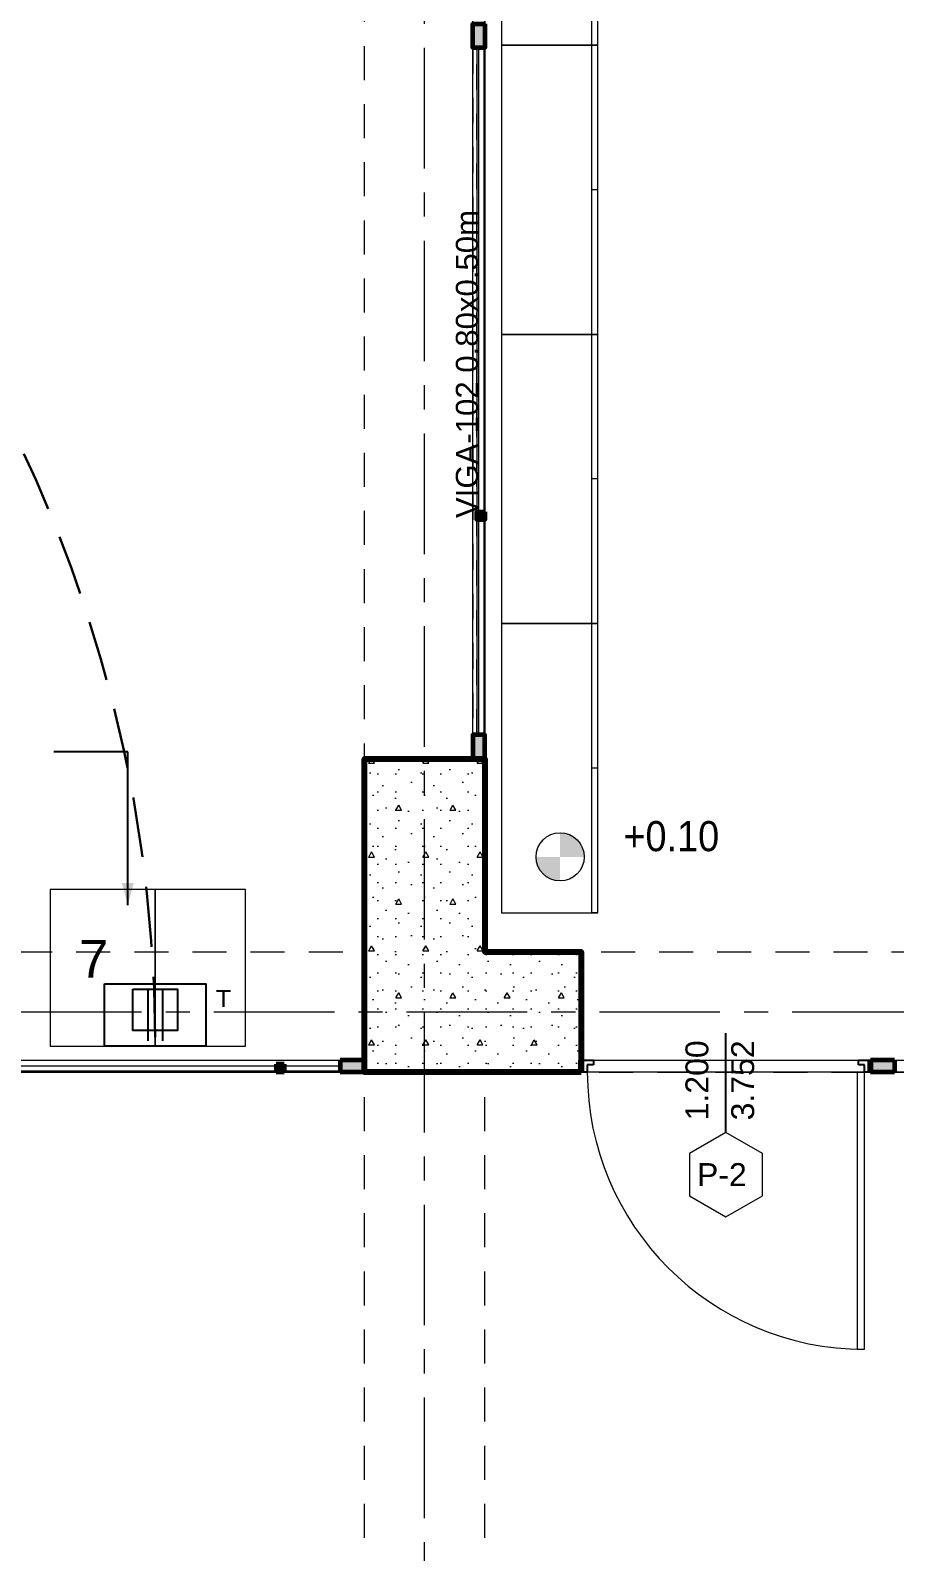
# Model space of a CAD drawing. Header units: inches. Extents: x -19 to 5698, y -728 to 92.
# Drawn here: x 14.68 to 18.27, y 27.71 to 34.02 of the extents above; entities that cross this region are included whole.
import ezdxf

# ---------------------------------------------------------------- set-up
doc = ezdxf.new("R2010")
doc.units = ezdxf.units.IN
doc.header["$MEASUREMENT"] = 0
doc.set_wipeout_variables(frame=1)
for name, pattern in [('HIDDEN', [0.375, 0.25, -0.125]), ('Hidden Line', [0.195611, 0.141111, -0.0545]), ('Oculto', [0.15875, 0.105833, -0.052917]), ('Punto & Raya', [0.65, 0.5, -0.075, 0, -0.075]), ('Wipeout_Contour', [1, 0, -1])]:
    doc.linetypes.add(name, pattern=pattern)
doc.layers.get('0').update_dxf_attribs({"color": 61})
for name, color, linetype, lineweight in [('00 conduct tomacorr', 120, 'HIDDEN', 30), ('00 IE LUZ EMERGENCIA', 253, 'Continuous', 0), ('T.S.', 61, 'Continuous', 25)]:
    doc.layers.add(name, color=color, linetype=linetype, lineweight=lineweight)
for name, color, linetype in [('02 _ ARQ _ ALB _ Ejes Generales', 251, 'Continuous'), ('02 _ ARQ _ ALB _ Mobiliario', 7, 'Continuous'), ('02 _ ARQ _ ALB _ Muros Interiores', 7, 'Continuous'), ('02 _ ARQ _ ZON _ Espacio.3D', 7, 'Continuous'), ('08 _ STR _ EXT _ 06 Columnas', 7, 'Continuous'), ('08 _ STR _ EXT _ 09 Vigas', 251, 'Continuous'), ('Acabado - Muros', 7, 'Continuous'), ('Interior - Mobiliario', 7, 'Continuous'), ('Notas - Etiquetas', 7, 'Continuous')]:
    doc.layers.add(name, color=color, linetype=linetype)
doc.styles.add('Annotative', font='arial.ttf')
doc.styles.add('Estilo_Generado_4', font='swisse.ttf')
doc.dimstyles.new('Estilo_Generado__8', dxfattribs={"dimtxt": 0.18, "dimasz": 0.0912, "dimexe": 0.18, "dimexo": 0.0625, "dimgap": 0, "dimtad": 0, "dimtih": 1, "dimtoh": 1, "dimdec": 4, "dimzin": 0, "dimdsep": 46, "dimcen": 0.09, "dimadec": 0, "dimazin": 0, "dimtfac": 1, "dimtdec": 4, "dimtmove": 0, "dimatfit": 3, "dimldrblk": 'ARROWHEAD_5', "dimfxl": 1, "dimtolj": 1, "dimtzin": 0, "dimarcsym": 0})
pattern_1 = [(0, (0, 0), (0, 0.0375), [0, -0.0375])]
pattern_2 = [(0, (0, 0), (0, 0.03), [])]

# ---------------------------------------------------------------- blocks, each defined once
blk = doc.blocks.new('ARROWHEAD_5')
at = {"linetype": 'Continuous', "lineweight": 0}
blk.add_hatch(color=0, dxfattribs=at).paths.add_polyline_path([(-1, 0.2679), (0, 0), (-1, -0.2679)])
at = {"color": 0, "linetype": 'Continuous', "lineweight": 0}
blk.add_line((0, 0), (-1, 0), dxfattribs=at)
blk = doc.blocks.new('T.S.')
for p, q in [((2755.0914, 1630.1123), (2755.0914, 1629.8975)), ((2755.153, 1630.1123), (2755.153, 1629.8975))]:
    blk.add_line(p, q)
for points in [[(2754.9116, 1630.1338), (2755.3328, 1630.1338), (2755.3328, 1629.8758), (2754.9116, 1629.8758)], [(2755.0298, 1630.1123), (2755.2146, 1630.1123), (2755.2146, 1629.9403), (2755.0298, 1629.9403)]]:
    blk.add_lwpolyline(points, close=True)
at = {"color": 3, "insert": (2755.3768, 1630.1075), "char_height": 0.07, "attachment_point": 1}
blk.add_mtext_dynamic_manual_height_columns('{\\fVerdana|b0|i0|c0|p34;\\C1;T}', width=0.044429, gutter_width=12.5, heights=[0], dxfattribs=at)

msp = doc.modelspace()

# ---------------------------------------------------------------- hatches: boundary and pattern name
at = {"linetype": 'Continuous', "lineweight": 13}
for points in [[(16.8821, 30.5934), (16.9821, 30.5934), (16.9745, 30.6317), (16.9528, 30.6641), (16.9204, 30.6858), (16.8821, 30.6934)], [(16.8821, 30.5934), (16.7821, 30.5934), (16.7897, 30.5551), (16.8114, 30.5227), (16.8439, 30.501), (16.8821, 30.4934)]]:
    msp.add_hatch(color=175, dxfattribs=at).paths.add_polyline_path(points)
at = {"layer": '08 _ STR _ EXT _ 06 Columnas', "linetype": 'Continuous', "lineweight": 9}
h = msp.add_hatch(dxfattribs=at)
h.set_pattern_fill('HORMIGÓN_EN_MASA_0002', style=0, pattern_type=2)
h.set_pattern_definition([(0, (0, 0), (0, 0.3897114), [0.024375, -0.200625]), (0, (0.1125, 0.19486), (0, 0.3897114), [0.024375, -0.200625]), (60, (0, 0), (-0.3375, 0.1948557), [0.024375, -0.200625]), (60, (0.225, 0), (-0.3375, 0.1948557), [0.024375, -0.200625]), (120, (0.02437, 0), (0.3375, 0.1948557), [0.024375, -0.200625]), (120, (0.24938, 0), (0.3375, 0.1948557), [0.024375, -0.200625]), (0, (0, 0.0375), (0, 0.075), [0, -0.075, 0, -0.1125]), (45, (0.0375, 0.0375), (-0.05303301, 0.05303301), [0, -0.05625, 0, -0.09375])])
h.paths.add_polyline_path([(16.97, 29.7), (16.97, 30.1999), (16.57, 30.2), (16.57, 31.0001), (16.07, 31.0002), (16.07, 29.7)])
at = {"layer": 'Acabado - Muros', "linetype": 'Continuous', "lineweight": 0}
msp.add_hatch(color=254, dxfattribs=at).paths.add_polyline_path([(18.27, 29.7), (18.27, 29.75), (18.17, 29.75), (18.17, 29.7)])

# ---------------------------------------------------------------- linework, layer by layer
at = {"color": 175, "linetype": 'Continuous', "lineweight": 13}
msp.add_circle((16.8821, 30.5934), 0.1, dxfattribs=at)
at = {"layer": '00 conduct tomacorr'}
msp.add_arc((9.4273, 29.8188), 5.7743, 0.26672, 31.81366, dxfattribs=at)
at = {"layer": '02 _ ARQ _ ALB _ Ejes Generales', "color": 251, "linetype": 'Punto & Raya', "lineweight": 13, "true_color": 0x636466}
for p, q in [((16.32, 3.05), (16.32, 44.9)), ((5.8454, 29.95), (54.57, 29.95))]:
    msp.add_line(p, q, dxfattribs=at)
at = {"layer": '02 _ ARQ _ ALB _ Mobiliario', "color": 175, "linetype": 'Continuous', "lineweight": 13, "flags": 128}
for points in [[(15.2015, 30.4586), (14.7665, 30.4586), (14.7665, 29.8086), (15.2015, 29.8086)], [(15.2015, 30.4586), (15.2015, 29.8086), (15.5765, 29.8086), (15.5765, 30.4586)]]:
    msp.add_lwpolyline(points, close=True, dxfattribs=at)
at = {"layer": '02 _ ARQ _ ALB _ Muros Interiores', "color": 152, "linetype": 'Continuous', "lineweight": 25}
msp.add_line((17.57, 29.45), (17.57, 29.8625), dxfattribs=at)
at = {"layer": '02 _ ARQ _ ALB _ Muros Interiores', "color": 7, "linetype": 'Continuous', "lineweight": 80}
for p, q in [((16.97, 29.7), (16.97, 29.75)), ((16.97, 29.7), (16.97, 29.75)), ((16.97, 29.7), (16.97, 29.75)), ((18.17, 29.7), (18.17, 29.75)), ((18.17, 29.7), (18.17, 29.75)), ((18.17, 29.7), (18.17, 29.75))]:
    msp.add_line(p, q, dxfattribs=at)
at = {"layer": '02 _ ARQ _ ALB _ Muros Interiores', "color": 165, "linetype": 'Continuous', "lineweight": 25}
for p, q in [((16.97, 29.7), (16.97, 29.75)), ((16.97, 29.75), (17.02, 29.75)), ((17.02, 29.73), (16.995, 29.73)), ((16.995, 29.73), (16.995, 29.7)), ((17.02, 29.75), (17.02, 29.73)), ((18.12, 29.73), (18.12, 29.75)), ((18.12, 29.75), (18.17, 29.75)), ((18.145, 29.73), (18.12, 29.73)), ((18.145, 29.7), (18.145, 29.73)), ((18.17, 29.75), (18.17, 29.7)), ((16.995, 29.7), (16.97, 29.7)), ((18.17, 29.7), (18.145, 29.7))]:
    msp.add_line(p, q, dxfattribs=at)
at = {"layer": '02 _ ARQ _ ALB _ Muros Interiores', "color": 165, "linetype": 'Continuous', "lineweight": 15}
for p, q in [((18.145, 29.7), (18.115, 29.7)), ((18.115, 29.7), (18.115, 28.55)), ((18.145, 28.55), (18.145, 29.7)), ((18.115, 28.55), (18.145, 28.55))]:
    msp.add_line(p, q, dxfattribs=at)
at = {"layer": '02 _ ARQ _ ALB _ Muros Interiores', "color": 251, "linetype": 'Continuous', "lineweight": 13, "flags": 128}
msp.add_lwpolyline([(17.57, 29.1), (17.7215, 29.1875), (17.7215, 29.3625), (17.57, 29.45), (17.4184, 29.3625), (17.4184, 29.1875)], close=True, dxfattribs=at)
at = {"layer": '02 _ ARQ _ ALB _ Muros Interiores', "color": 165, "linetype": 'Continuous', "lineweight": 15}
msp.add_arc((18.145, 29.7), 1.15, 180, 270, dxfattribs=at)
at = {"layer": '02 _ ARQ _ ZON _ Espacio.3D', "color": 254, "linetype": 'Continuous', "lineweight": 0, "flags": 128}
for points in [[(8.25, 30.9531), (9.57, 30.9531), (9.57, 30.2), (10.07, 30.2), (10.07, 29.75), (16.07, 29.75), (16.07, 31.0002), (16.52, 31.0002), (16.5199, 39), (16.0699, 39), (16.07, 39.9), (9.97, 39.9), (9.97, 39.4), (9.57, 39.4), (9.57, 39), (9.07, 39), (9.07, 33.82), (8.25, 33.82)], [(16.57, 39.4), (16.57, 39), (16.57, 31.0001), (16.57, 30.1999), (16.97, 30.1999), (16.97, 29.75), (23.07, 29.75), (23.07, 30.8002), (23.195, 30.8002), (23.195, 39), (23.07, 39), (23.07, 39.4), (22.67, 39.4), (22.67, 39.65), (16.97, 39.65), (16.97, 39.4)]]:
    msp.add_lwpolyline(points, close=True, dxfattribs=at)
msp.add_lwpolyline([(23.97, 29.7), (9.07, 29.7), (9.07, 17.4)], dxfattribs=at)
at = {"layer": '08 _ STR _ EXT _ 06 Columnas', "color": 7, "linetype": 'Continuous', "lineweight": 80, "flags": 128}
msp.add_lwpolyline([(16.97, 29.7), (16.07, 29.7), (16.07, 31.0002), (16.57, 31.0001), (16.57, 30.2), (16.97, 30.1999)], close=True, dxfattribs=at)
at = {"layer": '08 _ STR _ EXT _ 09 Vigas', "color": 251, "linetype": 'Hidden Line', "lineweight": 13, "true_color": 0x636466}
for p, q in [((16.07, 30.2), (16.07, 39.4)), ((9.57, 30.2), (16.07, 30.2)), ((16.57, 30.2), (23.07, 30.2)), ((16.07, 17.4), (16.07, 29.7)), ((16.57, 17.4), (16.57, 29.7))]:
    msp.add_line(p, q, dxfattribs=at)
at = {"layer": 'Acabado - Muros', "color": 7, "linetype": 'Continuous', "lineweight": 60}
for p, q in [((16.07, 29.75), (16.07, 29.7)), ((18.27, 29.75), (18.17, 29.75)), ((18.17, 29.75), (18.17, 29.7)), ((18.27, 29.75), (18.27, 29.7)), ((18.27, 29.7), (18.17, 29.7))]:
    msp.add_line(p, q, dxfattribs=at)
at = {"layer": 'Acabado - Muros', "color": 251, "linetype": 'Oculto', "lineweight": 13, "flags": 128}
for points in [[(16.57, 31.0001), (16.57, 31.1001), (16.57, 31.9916), (16.57, 32.0246), (16.57, 33.9501), (16.57, 34.0501), (16.57, 35.9751), (16.57, 36.0081), (16.57, 37.9336), (16.57, 38.0336), (16.57, 38.9), (16.57, 39)], [(16.52, 33.9501), (16.52, 34.0501)], [(16.52, 33.9501), (16.52, 32.0081), (16.52, 31.1001)], [(16.537, 33.9501), (16.52, 33.9501)], [(16.537, 31.1001), (16.537, 31.9916), (16.537, 32.0246), (16.537, 33.9501)], [(16.537, 31.1001), (16.52, 31.1001)], [(16.52, 31.1001), (16.52, 31.0001)], [(16.52, 31.0001), (16.57, 31.0001)]]:
    msp.add_lwpolyline(points, dxfattribs=at)
at = {"layer": 'Interior - Mobiliario', "color": 175, "linetype": 'Continuous', "lineweight": 13}
for p, q in [((17.014, 33.9613), (17.014, 35.1613)), ((17.014, 32.7613), (17.014, 33.9613)), ((17.039, 33.9613), (17.014, 33.9613)), ((17.039, 33.3613), (17.014, 33.3613)), ((17.014, 31.5613), (17.014, 32.7613)), ((17.039, 32.7613), (17.014, 32.7613)), ((17.039, 32.1613), (17.014, 32.1613)), ((17.014, 30.3613), (17.014, 31.5613)), ((17.039, 31.5613), (17.014, 31.5613)), ((17.039, 30.9613), (17.014, 30.9613)), ((17.039, 30.3613), (17.014, 30.3613))]:
    msp.add_line(p, q, dxfattribs=at)
at = {"layer": 'Interior - Mobiliario', "color": 175, "linetype": 'Continuous', "lineweight": 13, "flags": 128}
for points in [[(17.039, 33.9613), (17.039, 35.1613), (16.639, 35.1613), (16.639, 33.9613)], [(17.039, 32.7613), (17.039, 33.9613), (16.639, 33.9613), (16.639, 32.7613)], [(17.039, 31.5613), (17.039, 32.7613), (16.639, 32.7613), (16.639, 31.5613)], [(17.039, 30.3613), (17.039, 31.5613), (16.639, 31.5613), (16.639, 30.3613)]]:
    msp.add_lwpolyline(points, close=True, dxfattribs=at)

# ---------------------------------------------------------------- block references
at = {"layer": 'T.S.'}
msp.add_blockref('T.S.', (-2739.9207, -1600.0672), dxfattribs=at)

# ---------------------------------------------------------------- texts
at = {"color": 175, "lineweight": 13, "insert": (17.1446, 30.6151), "char_height": 0.125, "attachment_point": 7, "style": 'Estilo_Generado_4'}
msp.add_mtext('\\A1;{\\W0.900000x;\\pql;\\fSwis721 Ex BT|b0|i0|c0|p34;+0.10}', dxfattribs=at)
at = {"layer": '00 IE LUZ EMERGENCIA', "style": 'Annotative'}
msp.add_attdef('7', (14.8861, 30.0921), '', height=0.1562, dxfattribs=at)
at = {"layer": '02 _ ARQ _ ALB _ Muros Interiores', "color": 5, "lineweight": 25, "char_height": 0.095, "attachment_point": 7, "rotation": 90, "style": 'Estilo_Generado_4'}
for s, insert in [('\\A1;{\\pql;\\pt0;\\fSwis721 Ex BT|b0|i0|c0|p34;1.200\\fSwis721 Ex BT|b0|i0|c0|p34;\\A1{\\H.66x;\\S^  ;}\\fSwis721 Ex BT|b0|i0|c0|p34;\\fSwis721 Ex BT|b0|i0|c0|p34;}', (17.5249, 29.5)), ('\\A1;{\\pql;\\pt0;\\fSwis721 Ex BT|b0|i0|c0|p34;3.752\\fSwis721 Ex BT|b0|i0|c0|p34;\\A1{\\H.66x;\\S^  ;}\\fSwis721 Ex BT|b0|i0|c0|p34;\\fSwis721 Ex BT|b0|i0|c0|p34;}', (17.7149, 29.5))]:
    msp.add_mtext(s, dxfattribs=dict(at, insert=insert))
at = {"layer": '02 _ ARQ _ ALB _ Muros Interiores', "color": 5, "lineweight": 25, "insert": (17.4501, 29.2275), "char_height": 0.095, "attachment_point": 7, "style": 'Estilo_Generado_4'}
msp.add_mtext('\\A1;{\\pql;\\pt0;\\fSwis721 Ex BT|b0|i0|c0|p34;P-2\\fSwis721 Ex BT|b0|i0|c0|p34;\\fSwis721 Ex BT|b0|i0|c0|p34;\\fSwis721 Ex BT|b0|i0|c0|p34;}', dxfattribs=at)

# ---------------------------------------------------------------- leaders
at = {"layer": 'Notas - Etiquetas', "color": 144, "linetype": 'Continuous', "lineweight": 13, "annotation_type": 0, "has_hookline": 1, "hookline_direction": 1, "text_width": 2.0495}
msp.add_leader([(15.0883, 30.3936), (15.0883, 31.0293), (14.7814, 31.0293)], dimstyle='Estilo_Generado__8', dxfattribs=at)

# ---------------------------------------------------------------- next in the draw order: wipeouts: each hides what was drawn before it
at = {"color": 254, "linetype": 'Wipeout_Contour', "lineweight": 0, "ltscale": 147.611423}
msp.add_wipeout([(16.545, 33.9501), (16.537, 33.9501), (16.537, 32.0246), (16.545, 32.0246)], dxfattribs=at).dxf.layer = 'Acabado - Muros'
at = {"color": 254, "linetype": 'Wipeout_Contour', "lineweight": 0, "ltscale": 142.483944}
msp.add_wipeout([(16.545, 31.9916), (16.537, 31.9916), (16.537, 31.1001), (16.545, 31.1001)], dxfattribs=at).dxf.layer = 'Acabado - Muros'
at = {"color": 254, "linetype": 'Wipeout_Contour', "lineweight": 0, "ltscale": 202.721647}
msp.add_wipeout([(15.72, 29.733), (15.7365, 29.733), (15.7365, 29.7), (15.97, 29.7), (15.97, 29.75), (15.72, 29.75)], dxfattribs=at).dxf.layer = 'Acabado - Muros'

# ---------------------------------------------------------------- next in the draw order: wipeouts: each hides what was drawn before it
at = {"color": 254, "linetype": 'Wipeout_Contour', "lineweight": 0, "ltscale": 147.659003}
msp.add_wipeout([(16.57, 33.9501), (16.565, 33.9501), (16.565, 32.0246), (16.57, 32.0246)], dxfattribs=at).dxf.layer = 'Acabado - Muros'
at = {"color": 254, "linetype": 'Wipeout_Contour', "lineweight": 0, "ltscale": 142.533228}
msp.add_wipeout([(16.57, 31.9916), (16.565, 31.9916), (16.565, 31.1001), (16.57, 31.1001)], dxfattribs=at).dxf.layer = 'Acabado - Muros'
at = {"color": 254, "linetype": 'Wipeout_Contour', "lineweight": 0, "ltscale": 199.673113}
msp.add_wipeout([(13.57, 29.75), (13.57, 29.7), (15.7035, 29.7), (15.7035, 29.733), (15.72, 29.733), (15.72, 29.75)], dxfattribs=at).dxf.layer = 'Acabado - Muros'

# ---------------------------------------------------------------- next in the draw order: linework, layer by layer
at = {"layer": 'Acabado - Muros', "color": 251, "linetype": 'Continuous', "lineweight": 13, "flags": 128}
for points in [[(16.537, 33.9501), (16.537, 32.0246)], [(16.57, 33.9501), (16.57, 32.0246)], [(16.537, 31.9916), (16.537, 31.1001)], [(16.57, 31.9916), (16.57, 31.1001)], [(13.57, 29.75), (15.72, 29.75), (15.97, 29.75)], [(13.57, 29.7), (15.7035, 29.7)], [(15.7365, 29.7), (15.97, 29.7)]]:
    msp.add_lwpolyline(points, dxfattribs=at)

# ---------------------------------------------------------------- next in the draw order: wipeouts: each hides what was drawn before it
at = {"color": 254, "linetype": 'Wipeout_Contour', "lineweight": 0, "ltscale": 147.636408}
msp.add_wipeout([(16.565, 32.0246), (16.565, 33.9501), (16.545, 33.9501), (16.545, 32.0246)], dxfattribs=at).dxf.layer = 'Acabado - Muros'
at = {"color": 254, "linetype": 'Wipeout_Contour', "lineweight": 0, "ltscale": 142.50982}
msp.add_wipeout([(16.565, 31.1001), (16.565, 31.9916), (16.545, 31.9916), (16.545, 31.1001)], dxfattribs=at).dxf.layer = 'Acabado - Muros'
at = {"color": 254, "linetype": 'Wipeout_Contour', "lineweight": 0, "ltscale": 132.541521}
msp.add_wipeout([(15.7035, 29.705), (15.7035, 29.725), (13.57, 29.725), (13.57, 29.705)], dxfattribs=at).dxf.layer = 'Acabado - Muros'
at = {"color": 254, "linetype": 'Wipeout_Contour', "lineweight": 0, "ltscale": 134.730128}
msp.add_wipeout([(15.97, 29.705), (15.97, 29.725), (15.7365, 29.725), (15.7365, 29.705)], dxfattribs=at).dxf.layer = 'Acabado - Muros'

# ---------------------------------------------------------------- next in the draw order: hatches: boundary and pattern name
at = {"layer": 'Acabado - Muros', "linetype": 'Continuous', "lineweight": 0}
for points in [[(16.57, 34.0501), (16.52, 34.0501), (16.52, 33.9501), (16.57, 33.9501)], [(16.57, 32.0246), (16.537, 32.0246), (16.537, 31.9916), (16.57, 31.9916)], [(16.57, 31.0001), (16.57, 31.1001), (16.52, 31.1001), (16.52, 31.0001)], [(15.7365, 29.733), (15.7035, 29.733), (15.7035, 29.7), (15.7365, 29.7)], [(15.97, 29.7), (16.07, 29.7), (16.07, 29.75), (15.97, 29.75)]]:
    msp.add_hatch(color=254, dxfattribs=at).paths.add_polyline_path(points)
h = msp.add_hatch(dxfattribs=at)
h.set_pattern_fill('YESO_0002', color=254, style=0, pattern_type=2)
h.set_pattern_definition(pattern_1)
h.paths.add_polyline_path([(16.565, 32.0246), (16.565, 33.9501), (16.545, 33.9501), (16.545, 32.0246)])
h = msp.add_hatch(dxfattribs=at)
h.set_pattern_fill('YESO_0002', color=254, style=0, pattern_type=2)
h.set_pattern_definition(pattern_1)
h.paths.add_polyline_path([(16.565, 31.1001), (16.565, 31.9916), (16.545, 31.9916), (16.545, 31.1001)])
h = msp.add_hatch(dxfattribs=at)
h.set_pattern_fill('CONTRACHAPADO_0002', color=254, style=0, pattern_type=2)
h.set_pattern_definition(pattern_2)
h.paths.add_polyline_path([(15.7035, 29.705), (15.7035, 29.725), (13.57, 29.725), (13.57, 29.705)])
h = msp.add_hatch(dxfattribs=at)
h.set_pattern_fill('CONTRACHAPADO_0002', color=254, style=0, pattern_type=2)
h.set_pattern_definition(pattern_2)
h.paths.add_polyline_path([(15.97, 29.705), (15.97, 29.725), (15.7365, 29.725), (15.7365, 29.705)])

# ---------------------------------------------------------------- next in the draw order: linework, layer by layer
at = {"layer": '08 _ STR _ EXT _ 09 Vigas', "color": 251, "linetype": 'Hidden Line', "lineweight": 13, "true_color": 0x636466}
for p, q in [((16.57, 30.2), (16.57, 39.4)), ((9.57, 29.7), (30.07, 29.7))]:
    msp.add_line(p, q, dxfattribs=at)
at = {"layer": 'Acabado - Muros', "color": 7, "linetype": 'Continuous', "lineweight": 60}
for p, q in [((15.7365, 29.733), (15.7035, 29.733)), ((15.7035, 29.733), (15.7035, 29.7)), ((15.7365, 29.733), (15.7365, 29.7)), ((15.97, 29.75), (15.97, 29.7)), ((16.07, 29.75), (15.97, 29.75)), ((15.7365, 29.7), (15.7035, 29.7)), ((16.07, 29.7), (15.97, 29.7))]:
    msp.add_line(p, q, dxfattribs=at)
at = {"layer": 'Acabado - Muros', "color": 7, "linetype": 'Continuous', "lineweight": 60, "flags": 128}
for points in [[(16.57, 34.0501), (16.57, 33.9501), (16.52, 33.9501), (16.52, 34.0501)], [(16.57, 32.0246), (16.57, 31.9916), (16.537, 31.9916), (16.537, 32.0246)], [(16.57, 31.0001), (16.57, 31.1001), (16.52, 31.1001), (16.52, 31.0001)]]:
    msp.add_lwpolyline(points, close=True, dxfattribs=at)
at = {"layer": 'Acabado - Muros', "color": 7, "linetype": 'Continuous', "lineweight": 13, "flags": 128}
for points in [[(16.565, 32.0246), (16.545, 32.0246), (16.545, 33.9501), (16.565, 33.9501)], [(16.565, 31.1001), (16.545, 31.1001), (16.545, 31.9916), (16.565, 31.9916)], [(15.7035, 29.705), (15.7035, 29.725), (13.57, 29.725), (13.57, 29.705)], [(15.97, 29.705), (15.97, 29.725), (15.7365, 29.725), (15.7365, 29.705)]]:
    msp.add_lwpolyline(points, close=True, dxfattribs=at)

# ---------------------------------------------------------------- next in the draw order: texts
at = {"layer": 'Notas - Etiquetas', "color": 171, "linetype": 'Continuous', "lineweight": 13, "insert": (16.5433, 31.9991), "char_height": 0.0925, "attachment_point": 7, "rotation": 90, "style": 'Estilo_Generado_4'}
msp.add_mtext('\\A1;{\\pql;\\fSwis721 Ex BT|b0|i0|c0|p34;VIGA-102\\fSwis721 Ex BT|b0|i0|c0|p34; \\fSwis721 Ex BT|b0|i0|c0|p34;0.80\\fSwis721 Ex BT|b0|i0|c0|p34;x\\fSwis721 Ex BT|b0|i0|c0|p34;0.50\\fSwis721 Ex BT|b0|i0|c0|p34;m}', dxfattribs=at)

doc.saveas('drawing.dxf')
